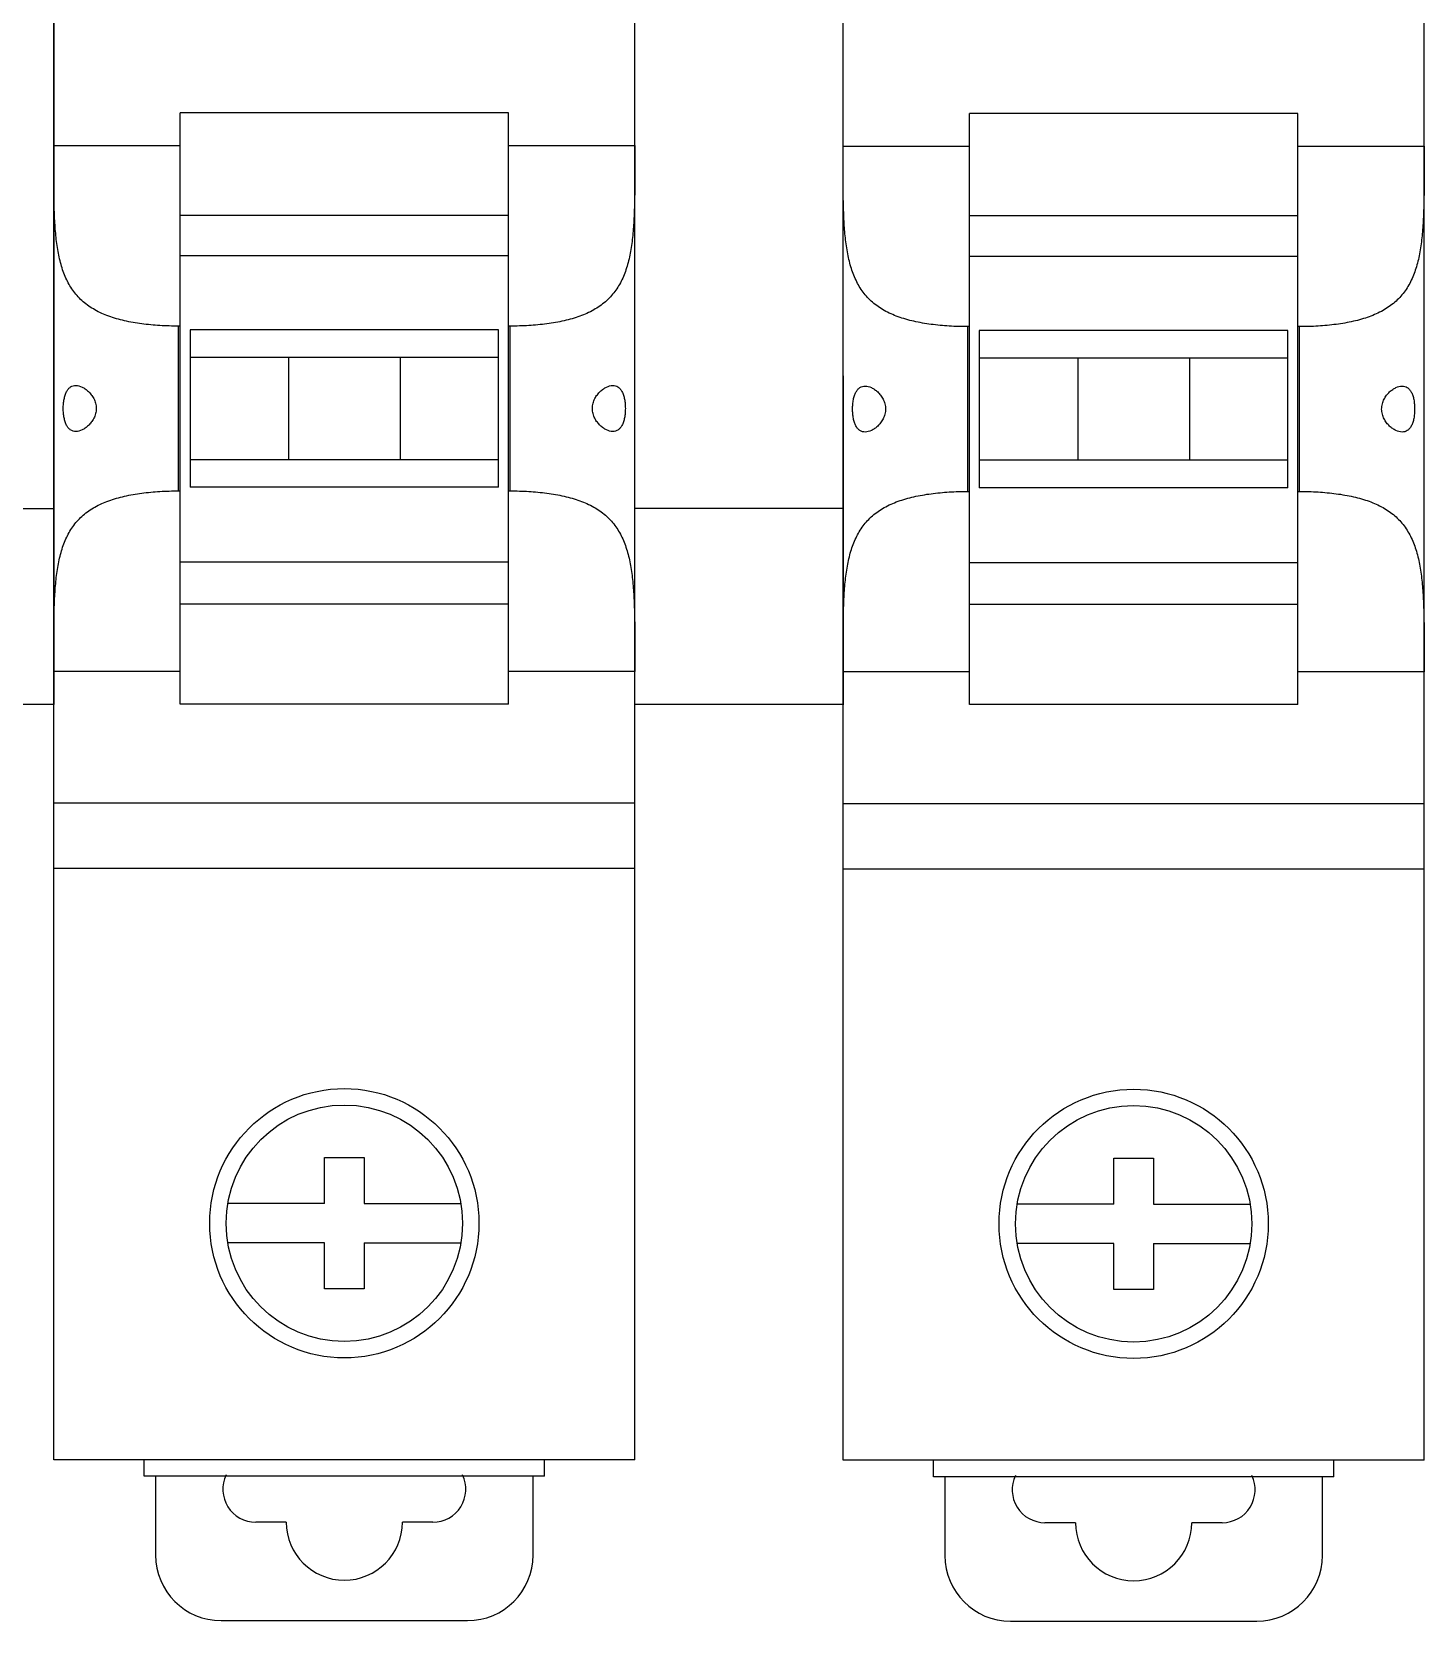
# Model space of a CAD drawing. Header units: millimetres. Extents: x -72 to 2978, y -1067 to 2817.
# Drawn here: x 337.99 to 380.4, y -648 to -599.6 of the extents above; entities that cross this region are included whole.
import ezdxf

# ---------------------------------------------------------------- set-up
doc = ezdxf.new("R2010")
doc.units = ezdxf.units.MM

msp = doc.modelspace()

# ---------------------------------------------------------------- linework, layer by layer
at = {"color": 7, "linetype": 'Continuous'}
for p, q in [((338.657, -643.078), (338.657, -562.078)), ((356.357, -643.078), (356.357, -562.078)), ((362.697, -643.095), (362.697, -562.095)), ((380.397, -643.095), (380.397, -562.095)), ((342.507, -620.069), (342.507, -602.069)), ((352.507, -602.069), (342.507, -602.069)), ((352.507, -620.069), (352.507, -602.069)), ((366.547, -620.086), (366.547, -602.086)), ((376.547, -602.086), (366.547, -602.086)), ((376.547, -620.086), (376.547, -602.086)), ((338.657, -603.065), (342.507, -603.065)), ((352.507, -603.065), (356.357, -603.065)), ((362.697, -603.082), (366.547, -603.082)), ((376.547, -603.082), (380.397, -603.082)), ((342.507, -605.181), (352.507, -605.181)), ((366.547, -605.197), (376.547, -605.197)), ((342.507, -606.411), (352.507, -606.411)), ((366.547, -606.428), (376.547, -606.428)), ((342.457, -613.578), (342.457, -608.561)), ((342.507, -608.561), (342.457, -608.561)), ((342.807, -608.673), (342.807, -609.52)), ((352.207, -608.673), (342.807, -608.673)), ((352.207, -609.52), (352.207, -608.673)), ((352.557, -608.561), (352.507, -608.561)), ((352.557, -613.578), (352.557, -608.561)), ((366.497, -613.594), (366.497, -608.577)), ((366.547, -608.577), (366.497, -608.577)), ((366.847, -608.69), (366.847, -609.536)), ((376.247, -608.69), (366.847, -608.69)), ((376.247, -609.536), (376.247, -608.69)), ((376.597, -608.577), (376.547, -608.577)), ((376.597, -613.594), (376.597, -608.577)), ((342.807, -609.52), (342.807, -613.466)), ((344.007, -609.521), (342.807, -609.52)), ((349.207, -609.521), (344.007, -609.521)), ((345.807, -609.521), (345.807, -612.62)), ((349.207, -609.521), (349.206, -612.62)), ((352.207, -609.52), (349.207, -609.521)), ((352.207, -613.466), (352.207, -609.52)), ((366.847, -609.537), (366.847, -613.483)), ((368.047, -609.537), (366.847, -609.537)), ((373.247, -609.538), (368.047, -609.537)), ((369.847, -609.538), (369.847, -612.636)), ((373.247, -609.538), (373.246, -612.636)), ((376.247, -609.537), (373.247, -609.538)), ((376.247, -613.483), (376.247, -609.537)), ((342.807, -612.62), (352.207, -612.62)), ((366.847, -612.636), (376.247, -612.636)), ((342.457, -613.578), (342.507, -613.578)), ((352.207, -613.466), (342.807, -613.466)), ((352.507, -613.578), (352.557, -613.578)), ((366.497, -613.594), (366.547, -613.594)), ((376.247, -613.483), (366.847, -613.483)), ((376.547, -613.594), (376.597, -613.594)), ((352.507, -615.749), (342.507, -615.749)), ((376.547, -615.766), (366.547, -615.766)), ((342.507, -617.014), (352.507, -617.014)), ((366.547, -617.031), (376.547, -617.031)), ((342.507, -619.073), (338.657, -619.073)), ((356.357, -619.073), (352.507, -619.073)), ((366.547, -619.09), (362.697, -619.09)), ((380.397, -619.09), (376.547, -619.09)), ((352.507, -620.069), (342.507, -620.069)), ((376.547, -620.086), (366.547, -620.086)), ((338.657, -623.078), (356.357, -623.078)), ((362.697, -623.095), (380.397, -623.095)), ((356.357, -625.078), (338.657, -625.078)), ((380.397, -625.095), (362.697, -625.095)), ((346.907, -633.878), (348.107, -633.878)), ((346.907, -635.278), (346.907, -633.878)), ((348.107, -633.878), (348.107, -635.278)), ((370.947, -633.895), (372.147, -633.895)), ((370.947, -635.295), (370.947, -633.895)), ((372.147, -633.895), (372.147, -635.295)), ((346.907, -635.278), (343.957, -635.278)), ((348.107, -635.278), (351.056, -635.278)), ((370.947, -635.295), (367.997, -635.295)), ((372.147, -635.295), (375.096, -635.295)), ((346.907, -636.478), (343.957, -636.478)), ((346.907, -637.878), (346.907, -636.478)), ((348.107, -636.478), (351.056, -636.478)), ((348.107, -636.478), (348.107, -637.878)), ((370.947, -636.495), (367.997, -636.495)), ((370.947, -637.895), (370.947, -636.495)), ((372.147, -636.495), (375.096, -636.495)), ((372.147, -636.495), (372.147, -637.895)), ((348.107, -637.878), (346.907, -637.878)), ((372.147, -637.895), (370.947, -637.895)), ((356.357, -643.078), (338.657, -643.078)), ((341.407, -643.578), (341.407, -643.078)), ((353.607, -643.578), (353.607, -643.078)), ((380.397, -643.095), (362.697, -643.095)), ((365.447, -643.595), (365.447, -643.095)), ((377.647, -643.595), (377.647, -643.095)), ((353.607, -643.578), (341.407, -643.578)), ((341.757, -643.578), (341.757, -645.978)), ((353.257, -645.978), (353.257, -643.578)), ((377.647, -643.595), (365.447, -643.595)), ((365.797, -643.595), (365.797, -645.995)), ((377.297, -645.995), (377.297, -643.595)), ((345.738, -644.978), (344.807, -644.978)), ((350.207, -644.978), (349.276, -644.978)), ((369.778, -644.995), (368.847, -644.995)), ((374.247, -644.995), (373.316, -644.995)), ((343.757, -647.978), (351.257, -647.978)), ((367.797, -647.995), (375.297, -647.995))]:
    msp.add_line(p, q, dxfattribs=at)
at = {"color": 6, "linetype": 'ByBlock'}
for p, q in [((338.657, -620.078), (338.657, -585.078)), ((362.697, -620.095), (362.697, -585.095))]:
    msp.add_line(p, q, dxfattribs=at)
at = {"color": 6}
for p, q in [((338.657, -591.078), (338.657, -614.078)), ((332.346, -614.112), (338.657, -614.112)), ((338.657, -614.078), (338.657, -620.078)), ((338.657, -614.078), (338.657, -620.078)), ((362.697, -614.112), (356.357, -614.112)), ((362.697, -614.095), (362.697, -620.095)), ((338.657, -620.078), (332.346, -620.078)), ((362.697, -620.078), (356.357, -620.078))]:
    msp.add_line(p, q, dxfattribs=at)
for p, q in [((338.657, -610.061), (338.657, -616.061)), ((356.357, -616.061), (356.357, -610.061)), ((362.697, -610.078), (362.697, -616.078)), ((380.397, -616.078), (380.397, -610.078))]:
    msp.add_line(p, q)
at = {"color": 7, "linetype": 'Continuous'}
for centre, radius in [((347.507, -635.878), 4.1), ((371.547, -635.895), 4.1), ((347.507, -635.878), 3.6), ((371.547, -635.895), 3.6)]:
    msp.add_circle(centre, radius, dxfattribs=at)
for centre, radius, start, end in [((344.807, -643.978), 1, 154.0053, 270), ((350.207, -643.978), 1, 270, 25.9947), ((368.847, -643.995), 1, 154.0053, 270), ((374.247, -643.995), 1, 270, 25.9947), ((347.507, -644.978), 1.769, 180, 0), ((371.547, -644.995), 1.769, 180, 0), ((343.757, -645.978), 2, 180, 270), ((351.257, -645.978), 2, 270, 0), ((367.797, -645.995), 2, 180, 270), ((375.297, -645.995), 2, 270, 0)]:
    msp.add_arc(centre, radius, start, end, dxfattribs=at)
for points, knots in [([(342.457, -608.561), (342.267, -608.561), (341.893, -608.55), (341.343, -608.499), (340.902, -608.424), (340.569, -608.338), (340.263, -608.24), (339.912, -608.084), (339.548, -607.833), (339.256, -607.519), (339.037, -607.149), (338.882, -606.733), (338.78, -606.278), (338.716, -605.791), (338.681, -605.278), (338.664, -604.744), (338.656, -604.004), (338.657, -603.443), (338.657, -603.065)], [0, 0, 0, 0, 0.07078, 0.139987, 0.206206, 0.237857, 0.26842, 0.326241, 0.380415, 0.432713, 0.485354, 0.540138, 0.598017, 0.659194, 0.723415, 0.790202, 0.858974, 1, 1, 1, 1]), ([(356.357, -603.065), (356.357, -603.443), (356.357, -604.004), (356.349, -604.744), (356.332, -605.278), (356.297, -605.791), (356.233, -606.278), (356.131, -606.733), (355.977, -607.149), (355.757, -607.519), (355.465, -607.833), (355.101, -608.084), (354.75, -608.24), (354.445, -608.338), (354.112, -608.424), (353.67, -608.499), (353.121, -608.55), (352.746, -608.561), (352.557, -608.561)], [0, 0, 0, 0, 0.141026, 0.209798, 0.276585, 0.340806, 0.401983, 0.459862, 0.514646, 0.567287, 0.619585, 0.673759, 0.73158, 0.762143, 0.793794, 0.860013, 0.92922, 1, 1, 1, 1]), ([(366.497, -608.577), (366.307, -608.577), (365.933, -608.567), (365.383, -608.516), (364.942, -608.44), (364.609, -608.355), (364.303, -608.256), (363.952, -608.101), (363.588, -607.85), (363.296, -607.536), (363.077, -607.166), (362.922, -606.749), (362.82, -606.295), (362.756, -605.808), (362.721, -605.295), (362.704, -604.761), (362.696, -604.021), (362.697, -603.459), (362.697, -603.082)], [0, 0, 0, 0, 0.07078, 0.139987, 0.206206, 0.237857, 0.26842, 0.326241, 0.380415, 0.432713, 0.485354, 0.540138, 0.598017, 0.659194, 0.723415, 0.790202, 0.858974, 1, 1, 1, 1]), ([(380.397, -603.082), (380.397, -603.459), (380.397, -604.021), (380.389, -604.761), (380.372, -605.295), (380.337, -605.808), (380.273, -606.295), (380.171, -606.749), (380.017, -607.166), (379.797, -607.536), (379.505, -607.85), (379.141, -608.101), (378.79, -608.256), (378.485, -608.355), (378.152, -608.44), (377.71, -608.516), (377.161, -608.567), (376.786, -608.577), (376.597, -608.577)], [0, 0, 0, 0, 0.141026, 0.209798, 0.276585, 0.340806, 0.401983, 0.459862, 0.514646, 0.567287, 0.619585, 0.673759, 0.73158, 0.762143, 0.793794, 0.860013, 0.92922, 1, 1, 1, 1]), ([(338.947, -611.069), (338.947, -611.02), (338.951, -610.925), (338.97, -610.787), (339.001, -610.663), (339.045, -610.556), (339.101, -610.472), (339.168, -610.411), (339.246, -610.376), (339.301, -610.369), (339.329, -610.369)], [0, 0, 0, 0, 0.166485, 0.32576, 0.471923, 0.601472, 0.714318, 0.814042, 0.906983, 1, 1, 1, 1]), ([(339.329, -610.369), (339.394, -610.369), (339.497, -610.399), (339.621, -610.472), (339.716, -610.55), (339.805, -610.649), (339.883, -610.77), (339.938, -610.912), (339.952, -611.016), (339.952, -611.069)], [0, 0, 0, 0, 0.192565, 0.303251, 0.423797, 0.554199, 0.694427, 0.843968, 1, 1, 1, 1]), ([(355.061, -611.069), (355.061, -611.016), (355.075, -610.912), (355.131, -610.77), (355.208, -610.649), (355.297, -610.55), (355.393, -610.472), (355.516, -610.399), (355.619, -610.369), (355.685, -610.369)], [0, 0, 0, 0, 0.15603, 0.305572, 0.4458, 0.576202, 0.696749, 0.807435, 1, 1, 1, 1]), ([(355.685, -610.369), (355.712, -610.369), (355.767, -610.376), (355.845, -610.411), (355.913, -610.472), (355.968, -610.556), (356.012, -610.663), (356.043, -610.787), (356.062, -610.925), (356.066, -611.02), (356.066, -611.069)], [0, 0, 0, 0, 0.093016, 0.185958, 0.285682, 0.398528, 0.528077, 0.67424, 0.833516, 1, 1, 1, 1]), ([(362.987, -611.086), (362.987, -611.037), (362.991, -610.941), (363.01, -610.804), (363.041, -610.679), (363.085, -610.573), (363.141, -610.489), (363.208, -610.428), (363.286, -610.393), (363.341, -610.386), (363.369, -610.386)], [0, 0, 0, 0, 0.166485, 0.32576, 0.471923, 0.601472, 0.714318, 0.814042, 0.906983, 1, 1, 1, 1]), ([(363.369, -610.386), (363.434, -610.386), (363.537, -610.416), (363.661, -610.489), (363.756, -610.567), (363.845, -610.666), (363.923, -610.787), (363.978, -610.929), (363.992, -611.033), (363.992, -611.086)], [0, 0, 0, 0, 0.192565, 0.303251, 0.423797, 0.554199, 0.694427, 0.843968, 1, 1, 1, 1]), ([(379.101, -611.086), (379.101, -611.033), (379.115, -610.929), (379.171, -610.787), (379.248, -610.666), (379.337, -610.567), (379.433, -610.489), (379.556, -610.416), (379.659, -610.386), (379.725, -610.386)], [0, 0, 0, 0, 0.15603, 0.305572, 0.4458, 0.576202, 0.696749, 0.807435, 1, 1, 1, 1]), ([(379.725, -610.386), (379.752, -610.386), (379.807, -610.393), (379.885, -610.428), (379.953, -610.489), (380.008, -610.573), (380.052, -610.679), (380.083, -610.804), (380.102, -610.941), (380.106, -611.037), (380.106, -611.086)], [0, 0, 0, 0, 0.093016, 0.185958, 0.285682, 0.398528, 0.528077, 0.67424, 0.833516, 1, 1, 1, 1]), ([(339.329, -611.769), (339.301, -611.769), (339.246, -611.762), (339.168, -611.727), (339.101, -611.667), (339.045, -611.582), (339.001, -611.476), (338.97, -611.352), (338.951, -611.214), (338.947, -611.118), (338.947, -611.069)], [0, 0, 0, 0, 0.093017, 0.185958, 0.285682, 0.398528, 0.528077, 0.67424, 0.833516, 1, 1, 1, 1]), ([(339.952, -611.069), (339.952, -611.122), (339.938, -611.226), (339.883, -611.368), (339.805, -611.489), (339.716, -611.588), (339.621, -611.666), (339.497, -611.739), (339.394, -611.769), (339.329, -611.769)], [0, 0, 0, 0, 0.15603, 0.305572, 0.4458, 0.576202, 0.696749, 0.807435, 1, 1, 1, 1]), ([(355.685, -611.769), (355.619, -611.769), (355.516, -611.739), (355.393, -611.666), (355.297, -611.588), (355.208, -611.489), (355.131, -611.368), (355.075, -611.226), (355.061, -611.122), (355.061, -611.069)], [0, 0, 0, 0, 0.192565, 0.303251, 0.423797, 0.554199, 0.694427, 0.843968, 1, 1, 1, 1]), ([(356.066, -611.069), (356.066, -611.118), (356.062, -611.214), (356.043, -611.352), (356.012, -611.476), (355.968, -611.582), (355.913, -611.667), (355.845, -611.727), (355.767, -611.762), (355.712, -611.769), (355.685, -611.769)], [0, 0, 0, 0, 0.166485, 0.32576, 0.471923, 0.601472, 0.714318, 0.814042, 0.906983, 1, 1, 1, 1]), ([(363.369, -611.786), (363.341, -611.786), (363.286, -611.779), (363.208, -611.744), (363.141, -611.683), (363.085, -611.599), (363.041, -611.493), (363.01, -611.368), (362.991, -611.231), (362.987, -611.135), (362.987, -611.086)], [0, 0, 0, 0, 0.093017, 0.185958, 0.285682, 0.398528, 0.528077, 0.67424, 0.833516, 1, 1, 1, 1]), ([(363.992, -611.086), (363.992, -611.139), (363.978, -611.243), (363.923, -611.385), (363.845, -611.506), (363.756, -611.605), (363.661, -611.683), (363.537, -611.756), (363.434, -611.786), (363.369, -611.786)], [0, 0, 0, 0, 0.15603, 0.305572, 0.4458, 0.576202, 0.696749, 0.807435, 1, 1, 1, 1]), ([(379.725, -611.786), (379.659, -611.786), (379.556, -611.756), (379.433, -611.683), (379.337, -611.605), (379.248, -611.506), (379.171, -611.385), (379.115, -611.243), (379.101, -611.139), (379.101, -611.086)], [0, 0, 0, 0, 0.192565, 0.303251, 0.423797, 0.554199, 0.694427, 0.843968, 1, 1, 1, 1]), ([(380.106, -611.086), (380.106, -611.135), (380.102, -611.231), (380.083, -611.368), (380.052, -611.493), (380.008, -611.599), (379.953, -611.683), (379.885, -611.744), (379.807, -611.779), (379.752, -611.786), (379.725, -611.786)], [0, 0, 0, 0, 0.166485, 0.32576, 0.471923, 0.601472, 0.714318, 0.814042, 0.906983, 1, 1, 1, 1]), ([(338.657, -619.073), (338.657, -618.696), (338.656, -618.135), (338.664, -617.395), (338.681, -616.86), (338.716, -616.347), (338.78, -615.861), (338.882, -615.406), (339.037, -614.99), (339.256, -614.619), (339.548, -614.305), (339.912, -614.054), (340.263, -613.899), (340.569, -613.8), (340.902, -613.715), (341.343, -613.639), (341.893, -613.589), (342.267, -613.578), (342.457, -613.578)], [0, 0, 0, 0, 0.141026, 0.209798, 0.276585, 0.340806, 0.401983, 0.459862, 0.514646, 0.567287, 0.619585, 0.673759, 0.73158, 0.762143, 0.793794, 0.860013, 0.92922, 1, 1, 1, 1]), ([(352.557, -613.578), (352.746, -613.578), (353.121, -613.589), (353.67, -613.639), (354.112, -613.715), (354.445, -613.8), (354.75, -613.899), (355.101, -614.054), (355.465, -614.305), (355.757, -614.619), (355.977, -614.99), (356.131, -615.406), (356.233, -615.861), (356.297, -616.347), (356.332, -616.86), (356.349, -617.395), (356.357, -618.135), (356.357, -618.696), (356.357, -619.073)], [0, 0, 0, 0, 0.07078, 0.139987, 0.206206, 0.237857, 0.26842, 0.326241, 0.380415, 0.432713, 0.485354, 0.540138, 0.598017, 0.659194, 0.723415, 0.790202, 0.858974, 1, 1, 1, 1]), ([(362.697, -619.09), (362.697, -618.712), (362.696, -618.151), (362.704, -617.411), (362.721, -616.877), (362.756, -616.364), (362.82, -615.877), (362.922, -615.423), (363.077, -615.006), (363.296, -614.636), (363.588, -614.322), (363.952, -614.071), (364.303, -613.915), (364.609, -613.817), (364.942, -613.732), (365.383, -613.656), (365.933, -613.605), (366.307, -613.594), (366.497, -613.594)], [0, 0, 0, 0, 0.141026, 0.209798, 0.276585, 0.340806, 0.401983, 0.459862, 0.514646, 0.567287, 0.619585, 0.673759, 0.73158, 0.762143, 0.793794, 0.860013, 0.92922, 1, 1, 1, 1]), ([(376.597, -613.594), (376.786, -613.594), (377.161, -613.605), (377.71, -613.656), (378.152, -613.732), (378.485, -613.817), (378.79, -613.915), (379.141, -614.071), (379.505, -614.322), (379.797, -614.636), (380.017, -615.006), (380.171, -615.423), (380.273, -615.877), (380.337, -616.364), (380.372, -616.877), (380.389, -617.411), (380.397, -618.151), (380.397, -618.712), (380.397, -619.09)], [0, 0, 0, 0, 0.07078, 0.139987, 0.206206, 0.237857, 0.26842, 0.326241, 0.380415, 0.432713, 0.485354, 0.540138, 0.598017, 0.659194, 0.723415, 0.790202, 0.858974, 1, 1, 1, 1])]:
    msp.add_open_spline(points, degree=3, knots=knots, dxfattribs=at)

doc.saveas('drawing.dxf')
